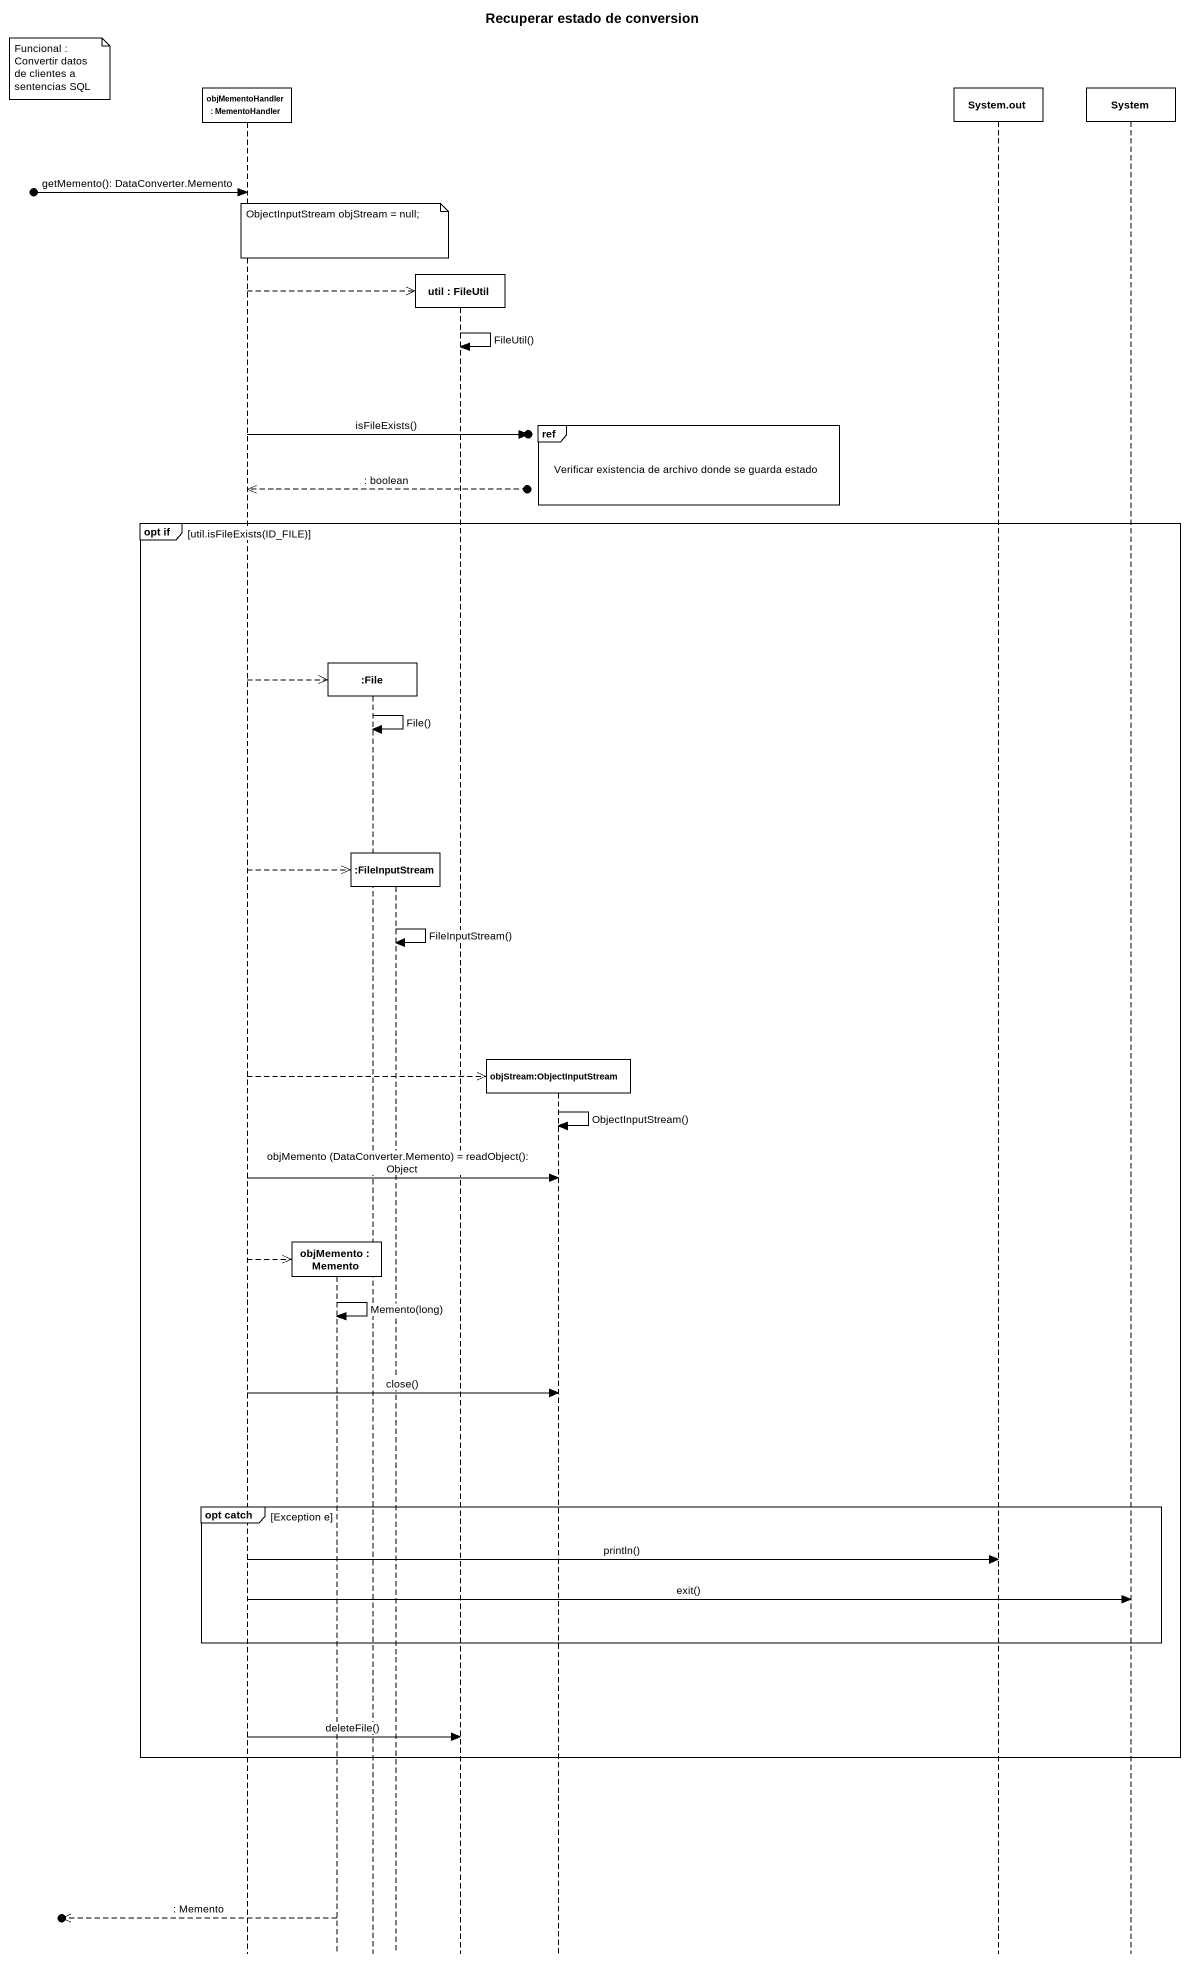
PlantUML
@startuml
title Recuperar estado de conversion
hide footbox
participant "objMementoHandler : MementoHandler" as objMementoHandler
participant "objMemento : Memento" as objMemento
participant ":File" as File_
participant ":FileInputStream" as FileInputStream
participant "util : FileUtil" as util
participant "objStream:ObjectInputStream" as objStream_ObjectInputStream
participant "System.out" as System_out
participant System

note left of objMementoHandler : Funcional : Convertir datos de clientes a sentencias SQL
[o-> objMementoHandler : getMemento(): DataConverter.Memento
note over objMemento : ObjectInputStream objStream = null;
objMementoHandler -->> util **
util -> util : FileUtil()
ref over objStream_ObjectInputStream : Verificar existencia de archivo donde se guarda estado
objMementoHandler ->o] : isFileExists()
objMementoHandler <<--o] : : boolean
group opt if [util.isFileExists(ID_FILE)]
  objMementoHandler -->> File_ **
  File_ -> File_ : File()
  objMementoHandler -->> FileInputStream **
  FileInputStream -> FileInputStream : FileInputStream()
  objMementoHandler -->> objStream_ObjectInputStream **
  objStream_ObjectInputStream -> objStream_ObjectInputStream : ObjectInputStream()
  objMementoHandler -> objStream_ObjectInputStream : objMemento (DataConverter.Memento) = readObject(): Object
  objMementoHandler -->> objMemento **
  objMemento -> objMemento : Memento(long)
  objMementoHandler -> objStream_ObjectInputStream : close()
  group opt catch [Exception e]
    objMementoHandler -> System_out : println()
    objMementoHandler -> System : exit()
  end
  objMementoHandler -> util : deleteFile()
end
[o<<-- objMemento : : Memento
@enduml
